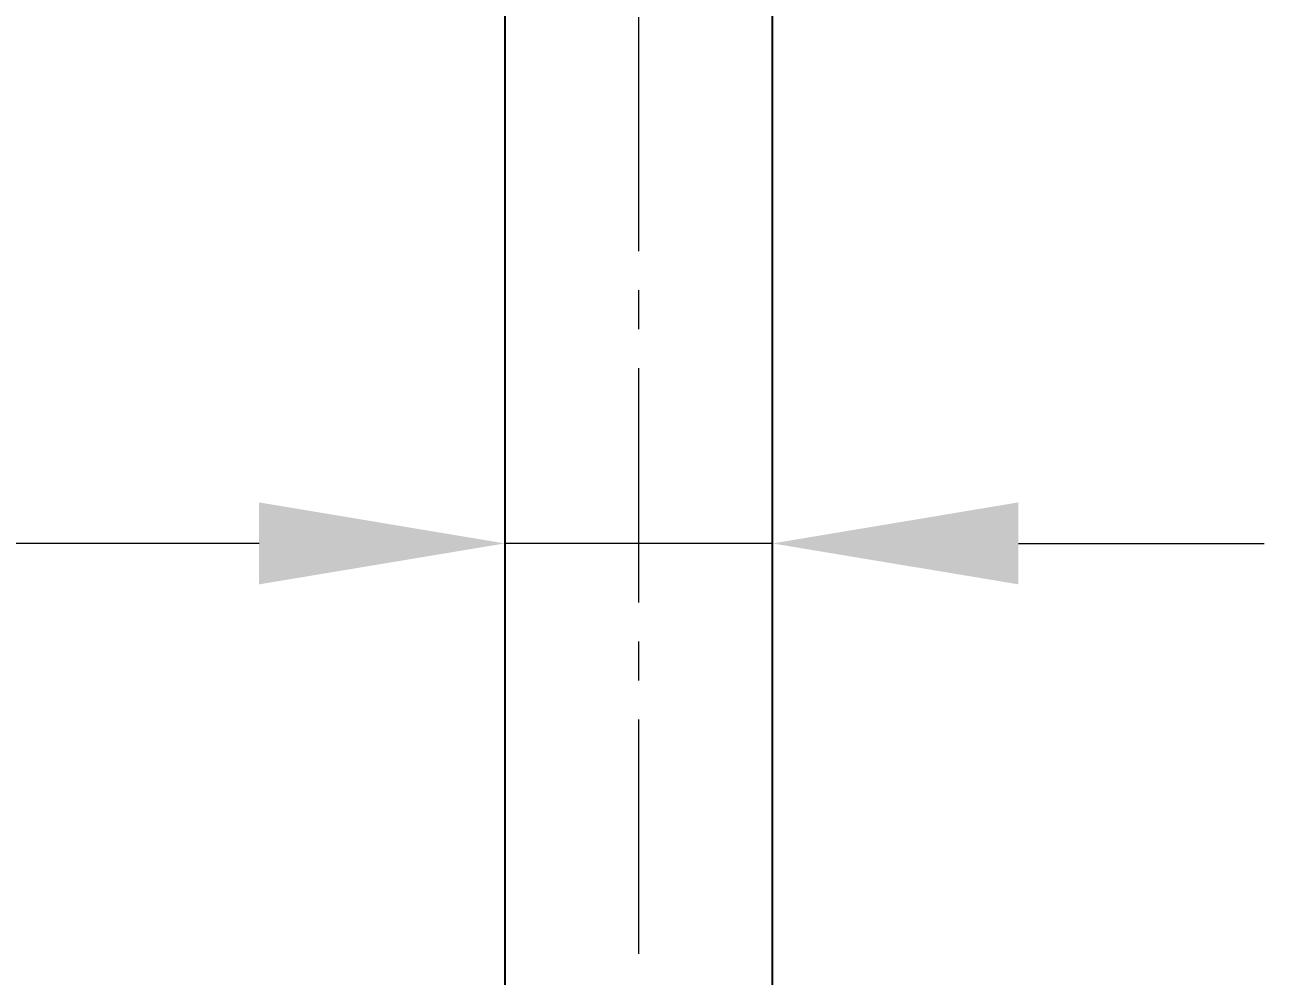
# Model space of a CAD drawing. Header units: millimetres. Extents: x 14 to 1202, y 28 to 1708.
# Drawn here: x 550.8 to 651.7, y 910.7 to 988.1 of the extents above; entities that cross this region are included whole.
import ezdxf

# ---------------------------------------------------------------- set-up
doc = ezdxf.new("R2010")
doc.units = ezdxf.units.MM
doc.linetypes.add('CENTER2', pattern=[28.575, 19.05, -3.175, 3.175, -3.175])
doc.styles.add('GOGO', font='Gulim.ttf', dxfattribs={"height": 3})
doc.dimstyles.new('기밴테크', dxfattribs={"dimtxt": 3, "dimasz": 3, "dimexe": 1.25, "dimexo": 0.625, "dimgap": 0.6, "dimtad": 1, "dimtih": 1, "dimtoh": 1, "dimdec": 1, "dimlunit": 6, "dimtxsty": 'GOGO', "dimcen": 0, "dimclrd": 3, "dimclre": 3, "dimclrt": 4, "dimadec": 0, "dimazin": 0, "dimtfac": 1, "dimtdec": 1, "dimtmove": 0, "dimatfit": 3, "dimfxl": 1, "dimlwd": 13, "dimlwe": 13, "dimarcsym": 0})

# ---------------------------------------------------------------- blocks, each defined once
blk = doc.blocks.new('*D12')
at = {"color": 3, "lineweight": 13, "transparency": 16777216}
for p, q in [((589.86, 949.04), (589.86, 957.93)), ((611.66, 949.04), (611.66, 957.93)), ((569.86, 945.93), (472.63, 945.93)), ((611.66, 945.93), (589.86, 945.93)), ((631.66, 945.93), (651.66, 945.93))]:
    blk.add_line(p, q, dxfattribs=at)
at = {"color": 3, "transparency": 16777216}
for points in [[(569.86, 949.27), (569.86, 942.6), (589.86, 945.93)], [(631.66, 949.27), (631.66, 942.6), (611.66, 945.93)]]:
    blk.add_solid(points, dxfattribs=at)
at = {"layer": 'Defpoints', "color": 0, "transparency": 16777216}
for p in [(611.66, 945.93), (589.86, 944.04), (611.66, 944.04)]:
    blk.add_point(p, dxfattribs=at)
at = {"color": 4, "transparency": 16777216, "insert": (511.25, 960.63), "char_height": 3, "attachment_point": 5, "style": 'GOGO'}
blk.add_mtext('{\\H6x;%%C21.8}', dxfattribs=at)

msp = doc.modelspace()

# ---------------------------------------------------------------- linework, layer by layer
at = {"color": 1, "linetype": 'CENTER2', "lineweight": 18}
msp.add_line((600.76, 398.2), (600.76, 1137.52), dxfattribs=at)
at = {"lineweight": 25}
for p, q in [((589.86, 1053.33), (589.86, 875.33)), ((611.66, 875.33), (611.66, 1053.33))]:
    msp.add_line(p, q, dxfattribs=at)

# ---------------------------------------------------------------- dimensions: what is measured, and where the dimension line sits
dim = msp.add_linear_dim(base=(611.66, 945.93), p1=(589.86, 944.04), p2=(611.66, 944.04), text='{\\H6x;%%C<>}', dimstyle='기밴테크', override={"dimasz": 20, "dimexe": 12, "dimexo": 5, "dimgap": 5})
dim.commit()
dim.dimension.update_dxf_attribs({"geometry": '*D12', "text_midpoint": (511.25, 945.93), "dimtype": 160})

doc.saveas('drawing.dxf')
